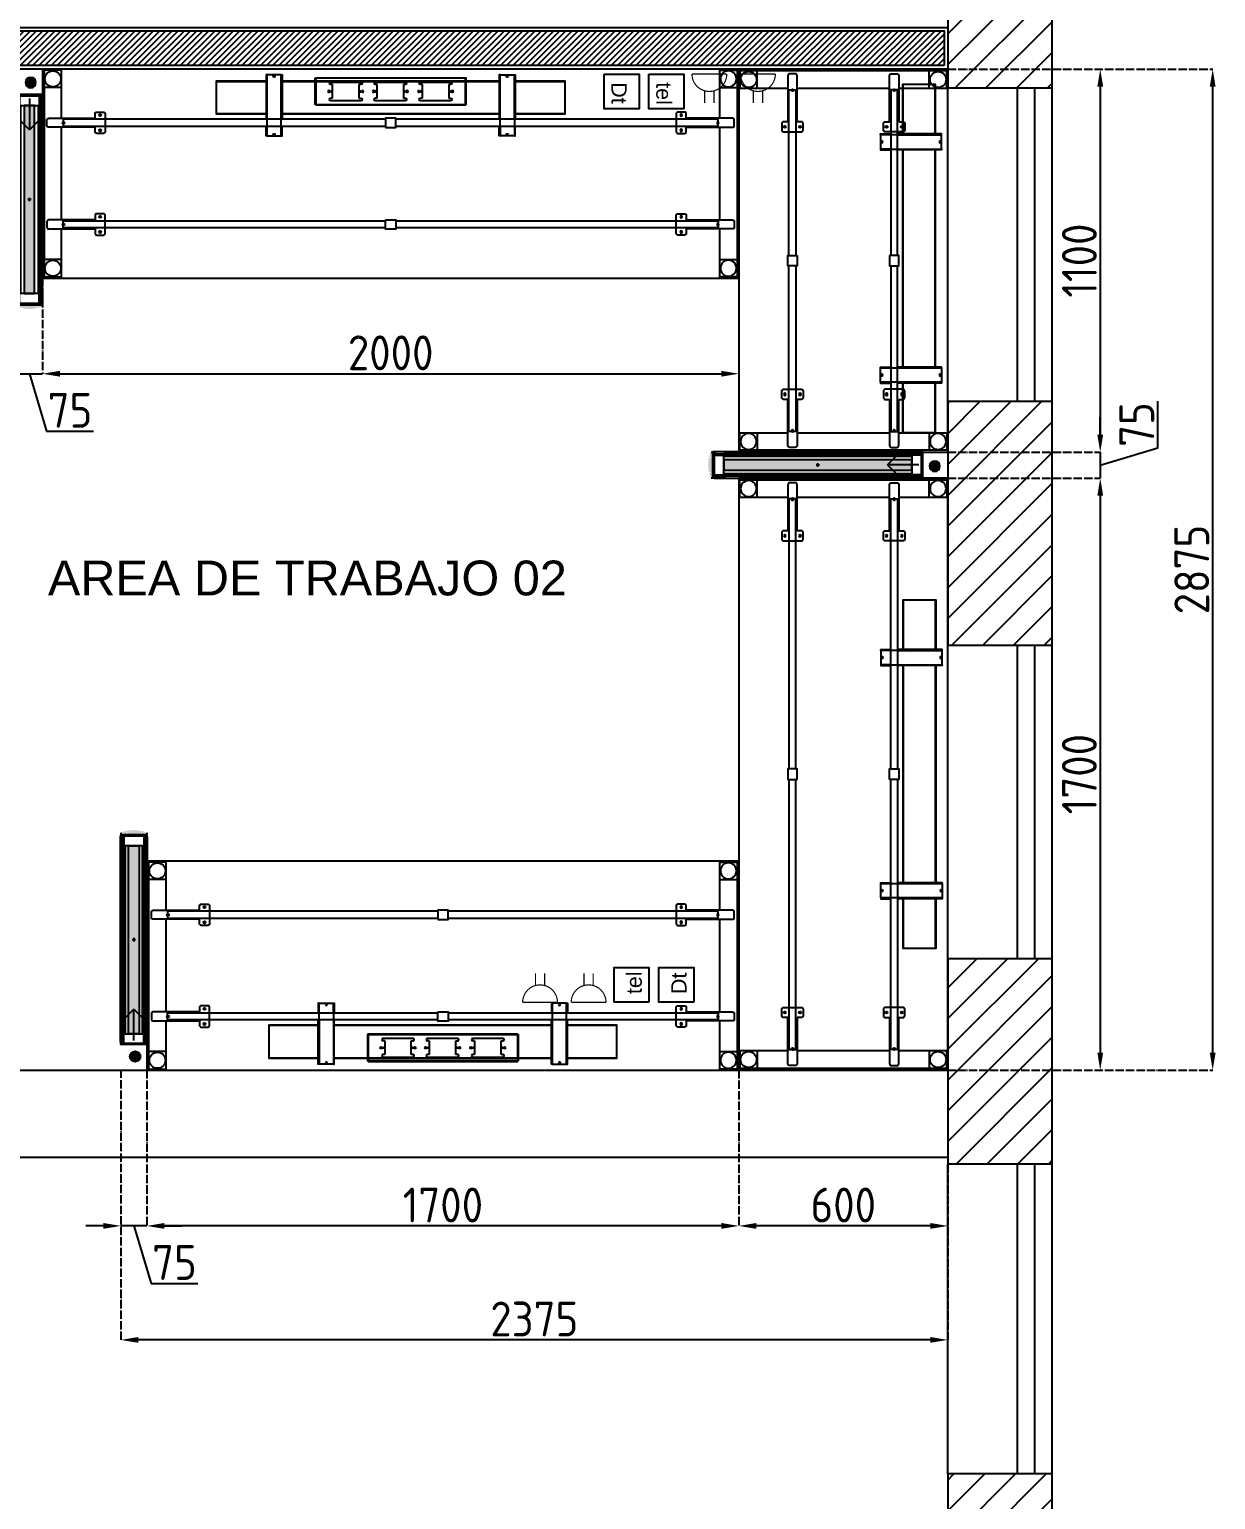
# Model space of a CAD drawing. Header units: millimetres. Extents: x 69942 to 103169, y 109869 to 150283.
# Drawn here: x 99763 to 103169, y 118563 to 122786 of the extents above; entities that cross this region are included whole.
import ezdxf
from ezdxf.enums import TextEntityAlignment as Align

# ---------------------------------------------------------------- set-up
doc = ezdxf.new("R2010")
doc.units = ezdxf.units.MM
doc.header["$MEASUREMENT"] = 0
doc.linetypes.add('ACAD_ISO04W100', pattern=[30, 24, -3, 0, -3])
for name, color, linetype in [('2D', 7, 'Continuous'), ('CONSTRUCCION 2', 10, 'Continuous'), ('COTA', 5, 'Continuous'), ('FMZ-0.4', 5, 'Continuous'), ('FMZ-0.6', 7, 'Continuous'), ('FMZ-TEXTO', 3, 'Continuous'), ('Mobiliario', 7, 'Continuous'), ('OH', 7, 'Continuous'), ('vent', 8, 'Continuous')]:
    doc.layers.add(name, color=color, linetype=linetype)
doc.layers.add('Simbología Enchufes', color=7, linetype='Continuous', true_color=0xda321c)
doc.styles.add('ARIAL', font='arial.ttf')
doc.styles.add('FMZ 100', font='arial.ttf', dxfattribs={"height": 16})
doc.styles.add('VERO', font='isocp2.shx')
doc.dimstyles.new('RCA', dxfattribs={"dimtxt": 100, "dimasz": 50, "dimexe": 0, "dimexo": 0, "dimgap": 10, "dimtad": 2, "dimdec": 0, "dimtxsty": 'VERO', "dimcen": 2.5, "dimclrd": 253, "dimclre": 253, "dimclrt": 1, "dimadec": 0, "dimazin": 0, "dimtfac": 1, "dimtdec": 0, "dimtmove": 0, "dimatfit": 3, "dimfxl": 1, "dimarcsym": 0})
pattern_1 = [(45, (-680707.704, -994088.684), (-44.1941738, 44.1941738), [])]

# ---------------------------------------------------------------- blocks, each defined once
blk = doc.blocks.new('enchufes')
at = {"linetype": 'Continuous', "const_width": 0.5}
for points in [[(26091.11, 536.25), (26091.11, 541.52)], [(26095.11, 536.25), (26095.11, 541.52)]]:
    blk.add_lwpolyline(points, dxfattribs=at)
blk.add_lwpolyline([(26085.61, 529.02), (26100.61, 529.02, 1), (26085.61, 529.02, 1.446218), (26085.61, 529.02, 1.021531)], format="xyb", dxfattribs=at)
blk = doc.blocks.new('CR.17060')
at = {"layer": '2D'}
blk.add_lwpolyline([(-1700, 0), (-1700, -600), (0, -600), (0, 0), (-1700, 0)], dxfattribs=at)
blk = doc.blocks.new('SP.LI.5LTS.060')
at = {"layer": '2D'}
for points in [[(5, 297), (5, -297), (55, -297), (55, -159)], [(55, 159), (55, 297), (5, 297)], [(55, 247), (5, 247)], [(55, -133), (55, 133)], [(55, -247), (5, -247)]]:
    blk.add_lwpolyline(points, dxfattribs=at)
for points in [[(151, 159), (151, 171.5, -0.414214), (156, 176.5), (175, 176.5, -0.414214), (180, 171.5), (180, 120.5, -0.414214), (175, 115.5), (156, 115.5, -0.414214), (151, 120.5), (151, 133)], [(151, 133), (18, 133, -0.414214), (13, 138), (13, 154, -0.414214), (18, 159), (151, 159)], [(151, -159), (151, -171.5, 0.414214), (156, -176.5), (175, -176.5, 0.414214), (180, -171.5), (180, -120.5, 0.414214), (175, -115.5), (156, -115.5, 0.414214), (151, -120.5), (151, -133)], [(151, -133), (18, -133, 0.414214), (13, -138), (13, -154, 0.414214), (18, -159), (151, -159)]]:
    blk.add_lwpolyline(points, format="xyb", dxfattribs=at)
for centre, radius in [((30, 272), 23), ((165.5, 167.8), 3), ((60.5, 146), 3), ((165.5, 124.3), 3), ((165.5, -124.2), 3), ((60.5, -146), 3), ((165.5, -167.8), 3), ((30, -272), 23)]:
    blk.add_circle(centre, radius, dxfattribs=at)
blk = doc.blocks.new('SP.LI.5VCC.170')
at = {"layer": '2D'}
for points in [[(-15, 144), (-791, 144), (-791, 164), (-15, 164)], [(15, 164), (791, 164), (791, 144), (15, 144)]]:
    blk.add_lwpolyline(points, dxfattribs=at)
blk.add_lwpolyline([(-15, 167.5), (15, 167.5), (15, 140.5), (-15, 140.5)], close=True, dxfattribs=at)
blk = doc.blocks.new('CR.11060')
at = {"layer": '2D'}
blk.add_lwpolyline([(-1100, 0), (-1100, -600), (0, -600), (0, 0), (-1100, 0)], dxfattribs=at)
blk = doc.blocks.new('SP.LI.5VCC.110')
at = {"layer": '2D'}
for points in [[(-15, 144), (-491, 144), (-491, 164), (-15, 164)], [(15, 164), (491, 164), (491, 144), (15, 144)]]:
    blk.add_lwpolyline(points, dxfattribs=at)
blk.add_lwpolyline([(-15, 167.5), (15, 167.5), (15, 140.5), (-15, 140.5)], close=True, dxfattribs=at)
blk = doc.blocks.new('CR.20060')
at = {"layer": '2D'}
blk.add_lwpolyline([(-2000, 0), (-2000, -600), (0, -600), (0, 0), (-2000, 0)], dxfattribs=at)
blk = doc.blocks.new('SP.LI.5VCC.200')
at = {"layer": '2D'}
for points in [[(-15, 144), (-941, 144), (-941, 164), (-15, 164)], [(15, 164), (941, 164), (941, 144), (15, 144)]]:
    blk.add_lwpolyline(points, dxfattribs=at)
blk.add_lwpolyline([(-15, 167.5), (15, 167.5), (15, 140.5), (-15, 140.5)], close=True, dxfattribs=at)
blk = doc.blocks.new('AC.LI.CS.100')
at = {"layer": '2D'}
for points in [[(-357.8, -129.2), (-500, -129.2), (-500, -33.8), (-357.8, -33.8)], [(-357.8, -127.9), (-500, -127.9), (-500, -35.1), (-357.8, -35.1)], [(-311.8, -33.8), (311.8, -33.8)], [(-311.8, -35.1), (311.8, -35.1)], [(357.8, -33.8), (500, -33.8), (500, -129.2), (357.8, -129.2)], [(357.8, -35.1), (500, -35.1), (500, -127.9), (357.8, -127.9)], [(311.8, -127.9), (-311.8, -127.9)], [(311.8, -129.2), (-311.8, -129.2)]]:
    blk.add_lwpolyline(points, dxfattribs=at)
for points in [[(-357.8, -143.5), (-355.3, -143.5), (-355.3, -16.5), (-357.8, -16.5)], [(-314.3, -16.5), (-355.3, -16.5), (-355.3, -191.9), (-314.3, -191.9)], [(-311.8, -143.5), (-314.3, -143.5), (-314.3, -16.5), (-311.8, -16.5)], [(311.8, -143.5), (314.3, -143.5), (314.3, -16.5), (311.8, -16.5)], [(314.3, -16.5), (355.3, -16.5), (355.3, -191.9), (314.3, -191.9)], [(357.8, -143.5), (355.3, -143.5), (355.3, -16.5), (357.8, -16.5)], [(-357.8, -164.5), (-355.3, -164.5), (-355.3, -191.9), (-357.8, -191.9)], [(-311.8, -164.5), (-314.3, -164.5), (-314.3, -191.9), (-311.8, -191.9)], [(311.8, -164.5), (314.3, -164.5), (314.3, -191.9), (311.8, -191.9)], [(357.8, -164.5), (355.3, -164.5), (355.3, -191.9), (357.8, -191.9)]]:
    blk.add_lwpolyline(points, close=True, dxfattribs=at)
for centre in [(-334.8, -20.5), (334.8, -20.5), (-334.8, -187.9), (334.8, -187.9)]:
    blk.add_circle(centre, 2.5, dxfattribs=at)
blk = doc.blocks.new('CR.12060')
at = {"layer": '2D'}
blk.add_lwpolyline([(-1200, 0), (-1200, -600), (0, -600), (0, 0), (-1200, 0)], dxfattribs=at)
blk = doc.blocks.new('SP.LI.5VCC.120')
at = {"layer": '2D'}
for points in [[(-15, 144), (-541, 144), (-541, 164), (-15, 164)], [(15, 164), (541, 164), (541, 144), (15, 144)]]:
    blk.add_lwpolyline(points, dxfattribs=at)
blk.add_lwpolyline([(-15, 167.5), (15, 167.5), (15, 140.5), (-15, 140.5)], close=True, dxfattribs=at)
blk = doc.blocks.new('PA.FF.PII.129')
at = {"layer": '2D'}
h = blk.add_hatch(color=3, dxfattribs=at)
h.dxf.hatch_style = 1
h.paths.add_polyline_path([(21.1, 3.6, 1), (51.1, 3.6, 1)])
for p, q in [((-100, 0), (-64.6, 35.4)), ((-10, 0), (-100, 0)), ((-100, 0), (-64.6, -35.4))]:
    blk.add_line(p, q, dxfattribs=at)
at = {"layer": '2D', "color": 3}
blk.add_circle((36.1, 3.6, 0), 15, dxfattribs=at)
blk = doc.blocks.new('PA.FF.EP.6012')
at = {"layer": '2D'}
h = blk.add_hatch(color=3, dxfattribs=at)
h.dxf.hatch_style = 1
h.paths.add_polyline_path([(571, -15), (571, 15), (31, 15), (31, -15)])
for p, q in [((296, 0), (306, 0)), ((301, 5), (301, -5))]:
    blk.add_line(p, q, dxfattribs=at)
for points in [[(0, 37.5), (0, -37.5), (3, -37.5), (3, 37.5)], [(3, 37.5), (599, 37.5), (599, -37.5), (3, -37.5)], [(571, 25), (31, 25), (31, -25), (571, -25)], [(31, 15), (571, 15), (571, -15), (31, -15)], [(602, 37.5), (602, -37.5), (599, -37.5), (599, 37.5)]]:
    blk.add_lwpolyline(points, close=True, dxfattribs=at)
blk = doc.blocks.new('PA.FF.PIT.129')
at = {"layer": '2D'}
h = blk.add_hatch(color=3, dxfattribs=at)
h.dxf.hatch_style = 1
h.paths.add_polyline_path([(-2, 28.9, 0.414214), (-1.5, 28.4), (0, 28.4), (0, 37.2), (-4.5, 37.2, -0.367263), (-2, 34.2)])
h.paths.add_polyline_path([(0, 27.7, -0.414827), (-0.5, 27.1), (-1.5, 27.1, -0.414214), (-3.5, 29.1), (-3.5, 34.2, 0.849048), (-6.4, 34.7, 0.02589), (-9.5, 23.9, 0.480926), (-8.5, 22.7), (-4.4, 22.7), (-3.7, 22.3, -0.493145), (-3.6, 21.5), (-4.3, 20.9, -0.528572), (-5.9, 21.2), (-9.2, 21.2, 0.359871), (-10.2, 20.4, 0.094798), (-10.2, -20.4, 0.359871), (-9.2, -21.2), (-5.9, -21.2, -0.528572), (-4.3, -20.9), (-3.6, -21.5, -0.493145), (-3.7, -22.3), (-4.4, -22.7), (-8.5, -22.7, 0.480926), (-9.5, -23.9, 0.02589), (-6.4, -34.7, 0.849048), (-3.5, -34.3), (-3.5, -29.1, -0.414214), (-1.5, -27.1), (0, -27.1)])
h.paths.add_polyline_path([(0, -27.9, -0.414827), (-0.5, -28.4), (-1.5, -28.4, 0.414214), (-2, -28.9), (-2, -34.3, -0.367263), (-4.5, -37.2), (0, -37.2)])
for p, q in [((-4.5, 37.2), (0, 37.2)), ((-4.5, -37.2), (0, -37.2))]:
    blk.add_line(p, q, dxfattribs=at)
at = {"layer": '2D', "color": 3}
blk.add_line((0, -37.2), (0, 37.2), dxfattribs=at)
blk = doc.blocks.new('PA.FF.LAM.6075')
at = {"layer": '2D'}
for points in [[(-295, 32.5), (-295, 38), (295, 38), (295, 32.5)], [(-295, -38), (-295, -32.5), (295, -32.5), (295, -38)]]:
    blk.add_lwpolyline(points, close=True, dxfattribs=at)
blk = doc.blocks.new('PA.FF.VID.6037')
at = {"layer": '2D', "elevation": 0}
for points in [[(-266, 37.5), (-300, 37.5), (-300, 28.5), (-266, 28.5)], [(-266, 37.5), (266, 37.5), (266, 28.5), (-266, 28.5)], [(300, 28.5), (266, 28.5), (266, 37.5), (300, 37.5)], [(-266, -37.5), (-300, -37.5), (-300, -28.5), (-266, -28.5)], [(266, -28.5), (-266, -28.5), (-266, -37.5), (266, -37.5)], [(300, -28.5), (266, -28.5), (266, -37.5), (300, -37.5)]]:
    blk.add_lwpolyline(points, close=True, dxfattribs=at)
blk = doc.blocks.new('AC.NO.CHT')
at = {"layer": '2D'}
for p, q in [((-215, -25), (215, -25)), ((-215, -26.3), (-215, -25)), ((215, -26.3), (-215, -26.3)), ((215, -25), (215, -26.3)), ((-215, -103), (-215, -101.7)), ((-215, -101.7), (215, -101.7)), ((215, -103), (-215, -103)), ((215, -101.7), (215, -103))]:
    blk.add_line(p, q, dxfattribs=at)
at = {"layer": '2D', "extrusion": (0, 2.66454e-15, -1)}
for p, q in [((-215, -101.7, 0), (-215, -26.3, 0)), ((215, -26.3, 0), (-215, -26.3, 0)), ((-172.2, -37.2), (-85.8, -37.2)), ((-44.2, -37.2), (42.2, -37.2)), ((85.8, -37.2), (172.2, -37.2)), ((215, -101.7, 0), (215, -26.3, 0)), ((-167, -44.5), (-172.2, -44.4)), ((-167, -83.5), (-172.2, -83.6)), ((-167, -83.5), (-167, -44.5)), ((-85.8, -44.4), (-91, -44.5)), ((-91, -44.5), (-91, -83.5)), ((-91, -83.5), (-85.8, -83.6)), ((-39, -44.5), (-44.2, -44.4)), ((-39, -83.5), (-44.2, -83.6)), ((-39, -83.5), (-39, -44.5)), ((42.2, -44.4), (37, -44.5)), ((37, -44.5), (37, -83.5)), ((37, -83.5), (42.2, -83.6)), ((91, -44.5), (85.8, -44.4)), ((91, -83.5), (85.8, -83.6)), ((91, -83.5), (91, -44.5)), ((172.2, -44.4), (167, -44.5)), ((167, -44.5), (167, -83.5)), ((167, -83.5), (172.2, -83.6)), ((-215, -101.7, 0), (215, -101.7, 0)), ((-85.8, -90.7), (-172.2, -90.7)), ((42.2, -90.7), (-44.2, -90.7)), ((172.2, -90.7), (85.8, -90.7))]:
    blk.add_line(p, q, dxfattribs=at)
at = {"layer": '2D', "elevation": 0}
for points in [[(-215, -101.7), (-216.5, -101.7), (-216.5, -26.3), (-215, -26.3)], [(216.5, -101.7), (216.5, -26.3), (215, -26.3), (215, -101.7)]]:
    blk.add_lwpolyline(points, close=True, dxfattribs=at)
at = {"layer": '2D', "extrusion": (0, 2.66454e-15, -1)}
for centre, radius in [((177.5, -64), 2.5), ((171, -64), 1.5), ((87, -64), 1.5), ((80.5, -64), 2.5), ((49.5, -64), 2.5), ((43, -64), 1.5), ((-41, -64), 1.5), ((-47.5, -64), 2.5), ((-80.5, -64), 2.5), ((-87, -64), 1.5), ((-171, -64), 1.5), ((-177.5, -64), 2.5)]:
    blk.add_circle(centre, radius, dxfattribs=at)
at = {"layer": '2D', "extrusion": (0, -2.66454e-15, -1)}
for centre, radius, start, end in [((172.1, -40.9), 3.63, 0.4361, 87.9898), ((44.1, -40.9), 3.63, 0.4361, 87.9898), ((-85.9, -40.9), 3.63, 0.4361, 87.9898), ((172.2, -87.2), 3.57, 0.4395, 88.8655), ((44.2, -87.2), 3.57, 0.4395, 88.8655), ((-85.8, -87.2), 3.57, 0.4395, 88.8655)]:
    blk.add_arc(centre, radius, start, end, dxfattribs=at)
at = {"layer": '2D', "extrusion": (0, 2.66454e-15, -1)}
for centre, radius, start, end in [((172.2, -40.8), 3.57, 271.1345, 359.5605), ((85.8, -40.8), 3.57, 91.1345, 268.8655), ((44.2, -40.8), 3.57, 271.1345, 359.5605), ((-42.2, -40.8), 3.57, 91.1345, 268.8655), ((-85.8, -40.8), 3.57, 271.1345, 359.5605), ((-172.2, -40.8), 3.57, 91.1345, 268.8655), ((85.8, -87.2), 3.57, 91.1345, 268.8655), ((-42.2, -87.2), 3.57, 91.1345, 268.8655), ((-172.2, -87.2), 3.57, 91.1345, 268.8655), ((172.1, -87.1), 3.63, 272.0102, 359.5639), ((44.1, -87.1), 3.63, 272.0102, 359.5639), ((-85.9, -87.1), 3.63, 272.0102, 359.5639)]:
    blk.add_arc(centre, radius, start, end, dxfattribs=at)
blk = doc.blocks.new('A2')
at = {"linetype": 'Continuous'}
for p in [(-3675, 0), (-1600, 0)]:
    blk.add_blockref('AC.NO.CHT', p, dxfattribs=at)
at = {"linetype": 'Continuous', "xscale": -1, "rotation": 180}
blk.add_blockref('AC.NO.CHT', (-1450, -2875), dxfattribs=at)
at = {"layer": 'OH', "xscale": -1}
for name, p in [('CR.20060', (-4675, 0)), ('AC.LI.CS.100', (-3675, 0)), ('SP.LI.5LTS.060', (-2675, -300)), ('SP.LI.5LTS.060', (-600, -300)), ('SP.LI.5VCC.200', (-3675, -600)), ('SP.LI.5LTS.060', (-600, -2575))]:
    blk.add_blockref(name, p, dxfattribs=at)
at = {"layer": 'OH'}
for name, p in [('CR.20060', (-600, 0)), ('SP.LI.5LTS.060', (-4675, -300)), ('SP.LI.5LTS.060', (-2600, -300)), ('AC.LI.CS.100', (-1600, 0)), ('SP.LI.5VCC.200', (-1600, -600)), ('SP.LI.5LTS.060', (-2300, -2575)), ('SP.LI.5VCC.170', (-1450, -2875))]:
    blk.add_blockref(name, p, dxfattribs=at)
for name, p, rotation in [('CR.11060', (0, -1100), 270), ('SP.LI.5LTS.060', (-300, 0), 270), ('SP.LI.5VCC.110', (-600, -550), 270), ('SP.LI.5VCC.200', (-3675, 0), 180), ('CR.12060', (-4075, -1800), 270), ('SP.LI.5LTS.060', (-4375, -600), 270), ('SP.LI.5VCC.120', (-4675, -1200), 270), ('CR.17060', (0, -2875), 269.9999999999999), ('SP.LI.5VCC.170', (0, -2025), 90), ('PA.FF.PIT.129', (-2337.5, -2198), 270), ('PA.FF.LAM.6075', (-2337.5, -2499), 270), ('PA.FF.VID.6037', (-2337.5, -2499), 270), ('PA.FF.EP.6012', (-2337.5, -2199.5), 270), ('CR.17060', (-2300, -2875), 180), ('PA.FF.PII.129', (-2337.5, -2800), 270), ('SP.LI.5LTS.060', (-300, -2875), 90)]:
    blk.add_blockref(name, p, dxfattribs=dict(at, rotation=rotation))
at = {"layer": 'OH', "xscale": -1}
for name, p, rotation in [('PA.FF.PII.129', (-2637.5, -74.7), 270), ('PA.FF.LAM.6075', (-2637.5, -375.7), 270), ('PA.FF.EP.6012', (-2637.5, -675.2), 270), ('PA.FF.VID.6037', (-2637.5, -375.7), 270), ('AC.LI.CS.100', (-1.3, -543.9), 270), ('SP.LI.5VCC.110', (0, -550), 90), ('SP.LI.5VCC.200', (-1600, 0), 180), ('SP.LI.5VCC.120', (-4075, -1200), 90), ('PA.FF.PIT.129', (-2637.5, -676.7), 270), ('SP.LI.5LTS.060', (-300, -1099.5), 270), ('PA.FF.PIT.129', (-675.5, -1137), 180), ('PA.FF.VID.6037', (-374.5, -1137), 180), ('PA.FF.EP.6012', (-674, -1137), 180), ('PA.FF.LAM.6075', (-374.5, -1137), 180), ('PA.FF.PII.129', (-73.5, -1137), 180), ('SP.LI.5LTS.060', (-300, -1175), 90), ('SP.LI.5VCC.170', (-600, -2025), 270), ('AC.LI.CS.100', (0, -2025), 270), ('SP.LI.5LTS.060', (-4375, -1800), 270), ('SP.LI.5VCC.170', (-1450, -2275), 180), ('AC.LI.CS.100', (-1450, -2875), 180)]:
    blk.add_blockref(name, p, dxfattribs=dict(at, rotation=rotation))
blk = doc.blocks.new('*D540')
at = {"layer": 'COTA', "color": 253, "linetype": 'ACAD_ISO04W100', "lineweight": -2, "transparency": 16777216}
for p, q in [((102400.1, 122672), (102838, 122672)), ((102400.1, 121572), (102838, 121572))]:
    blk.add_line(p, q, dxfattribs=at)
at = {"layer": 'COTA', "color": 253, "linetype": 'Continuous', "lineweight": -2, "transparency": 16777216}
blk.add_line((102838, 122622), (102838, 121622), dxfattribs=at)
at = {"layer": 'COTA', "color": 253, "linetype": 'Continuous', "transparency": 16777216}
for points in [[(102829.7, 122622), (102846.3, 122622), (102838, 122672)], [(102829.7, 121622), (102846.3, 121622), (102838, 121572)]]:
    blk.add_solid(points, dxfattribs=at)
at = {"layer": 'Defpoints', "color": 0, "linetype": 'Continuous', "transparency": 16777216}
for p in [(102400.1, 122672), (102400.1, 121572), (102838, 121572)]:
    blk.add_point(p, dxfattribs=at)
at = {"layer": 'COTA', "color": 1, "linetype": 'Continuous', "transparency": 16777216, "insert": (102778, 122122), "char_height": 100, "attachment_point": 5, "rotation": 90, "style": 'VERO'}
blk.add_mtext('1100', dxfattribs=at)
blk = doc.blocks.new('*D541')
at = {"layer": 'COTA', "color": 253, "linetype": 'Continuous', "lineweight": -2, "transparency": 16777216}
for p, q in [((103003, 121584), (103003, 121718.1)), ((102838, 121622), (102838, 121672)), ((102838, 121534.5), (103003, 121584)), ((102838, 121572), (102838, 121497)), ((102838, 121572), (102838, 121497)), ((102838, 121447), (102838, 121397))]:
    blk.add_line(p, q, dxfattribs=at)
at = {"layer": 'COTA', "color": 253, "linetype": 'ACAD_ISO04W100', "lineweight": -2, "transparency": 16777216}
for p, q in [((102400.1, 121572), (102838, 121572)), ((102400.1, 121497), (102838, 121497))]:
    blk.add_line(p, q, dxfattribs=at)
at = {"layer": 'COTA', "color": 253, "linetype": 'Continuous', "transparency": 16777216}
for points in [[(102829.7, 121622), (102846.3, 121622), (102838, 121572)], [(102829.7, 121447), (102846.3, 121447), (102838, 121497)]]:
    blk.add_solid(points, dxfattribs=at)
at = {"layer": 'Defpoints', "color": 0, "linetype": 'Continuous', "transparency": 16777216}
for p in [(102400.1, 121572), (102400.1, 121497), (102838, 121497)]:
    blk.add_point(p, dxfattribs=at)
at = {"layer": 'COTA', "color": 1, "linetype": 'Continuous', "transparency": 16777216, "insert": (102943, 121651.1), "char_height": 100, "attachment_point": 5, "rotation": 90, "style": 'VERO'}
blk.add_mtext('75', dxfattribs=at)
blk = doc.blocks.new('*D542')
at = {"layer": 'COTA', "color": 253, "linetype": 'ACAD_ISO04W100', "lineweight": -2, "transparency": 16777216}
for p, q in [((102400.1, 121497), (102838, 121497)), ((102400.1, 119797), (102838, 119797))]:
    blk.add_line(p, q, dxfattribs=at)
at = {"layer": 'COTA', "color": 253, "linetype": 'Continuous', "lineweight": -2, "transparency": 16777216}
blk.add_line((102838, 121447), (102838, 119847), dxfattribs=at)
at = {"layer": 'COTA', "color": 253, "linetype": 'Continuous', "transparency": 16777216}
for points in [[(102829.7, 121447), (102846.3, 121447), (102838, 121497)], [(102829.7, 119847), (102846.3, 119847), (102838, 119797)]]:
    blk.add_solid(points, dxfattribs=at)
at = {"layer": 'Defpoints', "color": 0, "linetype": 'Continuous', "transparency": 16777216}
for p in [(102400.1, 121497), (102400.1, 119797), (102838, 119797)]:
    blk.add_point(p, dxfattribs=at)
at = {"layer": 'COTA', "color": 1, "linetype": 'Continuous', "transparency": 16777216, "insert": (102778, 120647), "char_height": 100, "attachment_point": 5, "rotation": 90, "style": 'VERO'}
blk.add_mtext('1700', dxfattribs=at)
blk = doc.blocks.new('*D543')
at = {"layer": 'COTA', "color": 253, "linetype": 'ACAD_ISO04W100', "lineweight": -2, "transparency": 16777216}
for p, q in [((102400.1, 122672), (103160.9, 122672)), ((102400.1, 119797), (103160.9, 119797))]:
    blk.add_line(p, q, dxfattribs=at)
at = {"layer": 'COTA', "color": 253, "linetype": 'Continuous', "lineweight": -2, "transparency": 16777216}
blk.add_line((103160.9, 119847), (103160.9, 122622), dxfattribs=at)
at = {"layer": 'COTA', "color": 253, "linetype": 'Continuous', "transparency": 16777216}
for points in [[(103152.6, 122622), (103169.3, 122622), (103160.9, 122672)], [(103152.6, 119847), (103169.3, 119847), (103160.9, 119797)]]:
    blk.add_solid(points, dxfattribs=at)
at = {"layer": 'Defpoints', "color": 0, "linetype": 'Continuous', "transparency": 16777216}
for p in [(102400.1, 122672), (103160.9, 122672), (102400.1, 119797)]:
    blk.add_point(p, dxfattribs=at)
at = {"layer": 'COTA', "color": 1, "linetype": 'Continuous', "transparency": 16777216, "insert": (103100.9, 121234.5), "char_height": 100, "attachment_point": 5, "rotation": 90, "style": 'VERO'}
blk.add_mtext('2875', dxfattribs=at)
blk = doc.blocks.new('*D544')
at = {"layer": 'COTA', "color": 253, "linetype": 'ACAD_ISO04W100', "lineweight": -2, "transparency": 16777216}
for p, q in [((101800.1, 119797), (101800.1, 119349.3)), ((102400.1, 119797), (102400.1, 119349.3))]:
    blk.add_line(p, q, dxfattribs=at)
at = {"layer": 'COTA', "color": 253, "linetype": 'Continuous', "lineweight": -2, "transparency": 16777216}
blk.add_line((102350.1, 119349.3), (101850.1, 119349.3), dxfattribs=at)
at = {"layer": 'COTA', "color": 253, "linetype": 'Continuous', "transparency": 16777216}
for points in [[(101850.1, 119357.7), (101850.1, 119341), (101800.1, 119349.3)], [(102350.1, 119357.7), (102350.1, 119341), (102400.1, 119349.3)]]:
    blk.add_solid(points, dxfattribs=at)
at = {"layer": 'Defpoints', "color": 0, "linetype": 'Continuous', "transparency": 16777216}
for p in [(101800.1, 119797), (102400.1, 119797), (101800.1, 119349.3)]:
    blk.add_point(p, dxfattribs=at)
at = {"layer": 'COTA', "color": 1, "linetype": 'Continuous', "transparency": 16777216, "insert": (102100.1, 119409.3), "char_height": 100, "attachment_point": 5, "style": 'VERO'}
blk.add_mtext('600', dxfattribs=at)
blk = doc.blocks.new('*D545')
at = {"layer": 'COTA', "color": 253, "linetype": 'ACAD_ISO04W100', "lineweight": -2, "transparency": 16777216}
for p, q in [((100100.1, 119797), (100100.1, 119349.3)), ((101800.1, 119797), (101800.1, 119349.3))]:
    blk.add_line(p, q, dxfattribs=at)
at = {"layer": 'COTA', "color": 253, "linetype": 'Continuous', "lineweight": -2, "transparency": 16777216}
blk.add_line((101750.1, 119349.3), (100150.1, 119349.3), dxfattribs=at)
at = {"layer": 'COTA', "color": 253, "linetype": 'Continuous', "transparency": 16777216}
for points in [[(100150.1, 119357.7), (100150.1, 119341), (100100.1, 119349.3)], [(101750.1, 119357.7), (101750.1, 119341), (101800.1, 119349.3)]]:
    blk.add_solid(points, dxfattribs=at)
at = {"layer": 'Defpoints', "color": 0, "linetype": 'Continuous', "transparency": 16777216}
for p in [(100100.1, 119797), (101800.1, 119797), (100100.1, 119349.3)]:
    blk.add_point(p, dxfattribs=at)
at = {"layer": 'COTA', "color": 1, "linetype": 'Continuous', "transparency": 16777216, "insert": (100950.1, 119409.3), "char_height": 100, "attachment_point": 5, "style": 'VERO'}
blk.add_mtext('1700', dxfattribs=at)
blk = doc.blocks.new('*D546')
at = {"layer": 'COTA', "color": 253, "linetype": 'ACAD_ISO04W100', "lineweight": -2, "transparency": 16777216}
for p, q in [((100025.1, 119798.5), (100025.1, 119349.3)), ((100100.1, 119797), (100100.1, 119349.3))]:
    blk.add_line(p, q, dxfattribs=at)
at = {"layer": 'COTA', "color": 253, "linetype": 'Continuous', "lineweight": -2, "transparency": 16777216}
for p, q in [((99975.1, 119349.3), (99925.1, 119349.3)), ((100100.1, 119349.3), (100025.1, 119349.3)), ((100100.1, 119349.3), (100025.1, 119349.3)), ((100062.6, 119349.3), (100112.1, 119184.3)), ((100150.1, 119349.3), (100200.1, 119349.3)), ((100112.1, 119184.3), (100246.2, 119184.3))]:
    blk.add_line(p, q, dxfattribs=at)
at = {"layer": 'COTA', "color": 253, "linetype": 'Continuous', "transparency": 16777216}
for points in [[(99975.1, 119357.7), (99975.1, 119341), (100025.1, 119349.3)], [(100150.1, 119357.7), (100150.1, 119341), (100100.1, 119349.3)]]:
    blk.add_solid(points, dxfattribs=at)
at = {"layer": 'Defpoints', "color": 0, "linetype": 'Continuous', "transparency": 16777216}
for p in [(100025.1, 119798.5), (100100.1, 119797), (100025.1, 119349.3)]:
    blk.add_point(p, dxfattribs=at)
at = {"layer": 'COTA', "color": 1, "linetype": 'Continuous', "transparency": 16777216, "insert": (100179.2, 119244.3), "char_height": 100, "attachment_point": 5, "style": 'VERO'}
blk.add_mtext('75', dxfattribs=at)
blk = doc.blocks.new('*D547')
at = {"layer": 'COTA', "color": 253, "linetype": 'ACAD_ISO04W100', "lineweight": -2, "transparency": 16777216}
for p, q in [((100025.1, 119798.5), (100025.1, 119021.9)), ((102400.1, 119797), (102400.1, 119021.9))]:
    blk.add_line(p, q, dxfattribs=at)
at = {"layer": 'COTA', "color": 253, "linetype": 'Continuous', "lineweight": -2, "transparency": 16777216}
blk.add_line((102350.1, 119021.9), (100075.1, 119021.9), dxfattribs=at)
at = {"layer": 'COTA', "color": 253, "linetype": 'Continuous', "transparency": 16777216}
for points in [[(100075.1, 119030.2), (100075.1, 119013.6), (100025.1, 119021.9)], [(102350.1, 119030.2), (102350.1, 119013.6), (102400.1, 119021.9)]]:
    blk.add_solid(points, dxfattribs=at)
at = {"layer": 'Defpoints', "color": 0, "linetype": 'Continuous', "transparency": 16777216}
for p in [(100025.1, 119798.5), (102400.1, 119797), (100025.1, 119021.9)]:
    blk.add_point(p, dxfattribs=at)
at = {"layer": 'COTA', "color": 1, "linetype": 'Continuous', "transparency": 16777216, "insert": (101212.6, 119081.9), "char_height": 100, "attachment_point": 5, "style": 'VERO'}
blk.add_mtext('2375', dxfattribs=at)
blk = doc.blocks.new('*D553')
at = {"layer": 'COTA', "color": 253, "linetype": 'ACAD_ISO04W100', "lineweight": -2, "transparency": 16777216}
for p, q in [((99725.1, 122072), (99725.1, 121797.1)), ((99800.1, 122072), (99800.1, 121797.1))]:
    blk.add_line(p, q, dxfattribs=at)
at = {"layer": 'COTA', "color": 253, "linetype": 'Continuous', "lineweight": -2, "transparency": 16777216}
for p, q in [((99675.1, 121797.1), (99625.1, 121797.1)), ((99725.1, 121797.1), (99800.1, 121797.1)), ((99725.1, 121797.1), (99800.1, 121797.1)), ((99762.6, 121797.1), (99812.1, 121632.1)), ((99850.1, 121797.1), (99900.1, 121797.1)), ((99812.1, 121632.1), (99946.2, 121632.1))]:
    blk.add_line(p, q, dxfattribs=at)
at = {"layer": 'COTA', "color": 253, "linetype": 'Continuous', "transparency": 16777216}
for points in [[(99675.1, 121805.4), (99675.1, 121788.7), (99725.1, 121797.1)], [(99850.1, 121805.4), (99850.1, 121788.7), (99800.1, 121797.1)]]:
    blk.add_solid(points, dxfattribs=at)
at = {"layer": 'Defpoints', "color": 0, "linetype": 'Continuous', "transparency": 16777216}
for p in [(99725.1, 122072), (99800.1, 122072), (99800.1, 121797.1)]:
    blk.add_point(p, dxfattribs=at)
at = {"layer": 'COTA', "color": 1, "linetype": 'Continuous', "transparency": 16777216, "insert": (99879.2, 121692.1), "char_height": 100, "attachment_point": 5, "style": 'VERO'}
blk.add_mtext('75', dxfattribs=at)
blk = doc.blocks.new('*D554')
at = {"layer": 'COTA', "color": 253, "linetype": 'ACAD_ISO04W100', "lineweight": -2, "transparency": 16777216}
for p, q in [((99800.1, 122072), (99800.1, 121797.1)), ((101800.1, 122072), (101800.1, 121797.1))]:
    blk.add_line(p, q, dxfattribs=at)
at = {"layer": 'COTA', "color": 253, "linetype": 'Continuous', "lineweight": -2, "transparency": 16777216}
blk.add_line((99850.1, 121797.1), (101750.1, 121797.1), dxfattribs=at)
at = {"layer": 'COTA', "color": 253, "linetype": 'Continuous', "transparency": 16777216}
for points in [[(99850.1, 121805.4), (99850.1, 121788.7), (99800.1, 121797.1)], [(101750.1, 121805.4), (101750.1, 121788.7), (101800.1, 121797.1)]]:
    blk.add_solid(points, dxfattribs=at)
at = {"layer": 'Defpoints', "color": 0, "linetype": 'Continuous', "transparency": 16777216}
for p in [(99800.1, 122072), (101800.1, 122072), (101800.1, 121797.1)]:
    blk.add_point(p, dxfattribs=at)
at = {"layer": 'COTA', "color": 1, "linetype": 'Continuous', "transparency": 16777216, "insert": (100800.1, 121857.1), "char_height": 100, "attachment_point": 5, "style": 'VERO'}
blk.add_mtext('2000', dxfattribs=at)

msp = doc.modelspace()

# ---------------------------------------------------------------- hatches: boundary and pattern name
at = {"layer": 'CONSTRUCCION 2', "true_color": 0xff0a0a}
h = msp.add_hatch(dxfattribs=at)
h.set_pattern_fill('ANSI31', color=1, scale=100)
h.paths.add_polyline_path([(97715.1, 124006.9), (97165.1, 124006.9), (97165.1, 123949.1), (97615.1, 123949.1), (97615.1, 120826.9), (97165.1, 120826.9), (97165.1, 120776.9), (97715.1, 120776.9)])
h.paths.add_polyline_path([(102390.1, 122782), (97725.1, 122782), (97725.1, 122682), (102390.1, 122682)])
at = {"layer": 'Mobiliario', "linetype": 'Continuous'}
h = msp.add_hatch(dxfattribs=at)
h.set_pattern_fill('ANSI31', color=8, scale=500)
h.set_pattern_definition(pattern_1)
h.paths.add_polyline_path([(84950.1, 130816.9), (84350.1, 130816.9), (84350.1, 130516.9), (84950.1, 130516.9)])
h.paths.add_polyline_path([(86450.1, 130816.9), (85850.1, 130816.9), (85850.1, 130516.9), (86450.1, 130516.9)])
h.paths.add_polyline_path([(87950.1, 130816.9), (87350.1, 130816.9), (87350.1, 130516.9), (87950.1, 130516.9)])
h.paths.add_polyline_path([(89450.1, 130816.9), (88850.1, 130816.9), (88850.1, 130516.9), (89450.1, 130516.9)])
h.paths.add_polyline_path([(90950.1, 130816.9), (90350.1, 130816.9), (90350.1, 130516.9), (90950.1, 130516.9)])
h.paths.add_polyline_path([(92450.1, 130816.9), (91850.1, 130816.9), (91850.1, 130516.9), (92450.1, 130516.9)])
h.paths.add_polyline_path([(93950.1, 130816.9), (93350.1, 130816.9), (93350.1, 130516.9), (93950.1, 130516.9)])
h.paths.add_polyline_path([(95450.1, 130816.9), (94850.1, 130816.9), (94850.1, 130516.9), (95450.1, 130516.9)])
h.paths.add_polyline_path([(96950.1, 130816.9), (96350.1, 130816.9), (96350.1, 130516.9), (96950.1, 130516.9)])
h.paths.add_polyline_path([(98450.1, 130816.9), (97850.1, 130816.9), (97850.1, 130516.9), (98450.1, 130516.9)])
h.paths.add_polyline_path([(99950.1, 130816.9), (99350.1, 130816.9), (99350.1, 130516.9), (99950.1, 130516.9)])
h.paths.add_polyline_path([(102700.1, 130816.9), (100850.1, 130816.9), (100850.1, 130516.9), (102400.1, 130516.9), (102400.1, 129016.9), (102700.1, 129016.9)])
h.paths.add_polyline_path([(102700.1, 128116.9), (102400.1, 128116.9), (102400.1, 127416.9), (102700.1, 127416.9)])
h.paths.add_polyline_path([(102700.1, 126516.9), (102400.1, 126516.9), (102400.1, 125816.9), (102700.1, 125816.9)])
h.paths.add_polyline_path([(102700.1, 124916.9), (102400.1, 124916.9), (102400.1, 124216.9), (102700.1, 124216.9)])
h.paths.add_polyline_path([(102700.1, 123316.9), (102400.1, 123316.9), (102400.1, 122616.9), (102700.1, 122616.9)])
h.paths.add_polyline_path([(102700.1, 121716.9), (102400.1, 121716.9), (102400.1, 121016.9), (102700.1, 121016.9)])
h.paths.add_polyline_path([(102700.1, 120116.9), (102400.1, 120116.9), (102400.1, 119526.9), (102700.1, 119526.9)])
h.paths.add_polyline_path([(102700.1, 118636.9), (102400.1, 118636.9), (102400.1, 117976.9), (102700.1, 117976.9)])
h.paths.add_polyline_path([(102700.1, 117086.9), (102400.1, 117086.9), (102400.1, 116426.9), (102700.1, 116426.9)])
h = msp.add_hatch(dxfattribs=at)
h.set_pattern_fill('ANSI31', color=8, scale=500)
h.set_pattern_definition(pattern_1)
h.paths.add_polyline_path([(84950.1, 130816.9), (84350.1, 130816.9), (84350.1, 130516.9), (84950.1, 130516.9)])
h.paths.add_polyline_path([(86450.1, 130816.9), (85850.1, 130816.9), (85850.1, 130516.9), (86450.1, 130516.9)])
h.paths.add_polyline_path([(87950.1, 130816.9), (87350.1, 130816.9), (87350.1, 130516.9), (87950.1, 130516.9)])
h.paths.add_polyline_path([(89450.1, 130816.9), (88850.1, 130816.9), (88850.1, 130516.9), (89450.1, 130516.9)])
h.paths.add_polyline_path([(90950.1, 130816.9), (90350.1, 130816.9), (90350.1, 130516.9), (90950.1, 130516.9)])
h.paths.add_polyline_path([(92450.1, 130816.9), (91850.1, 130816.9), (91850.1, 130516.9), (92450.1, 130516.9)])
h.paths.add_polyline_path([(93950.1, 130816.9), (93350.1, 130816.9), (93350.1, 130516.9), (93950.1, 130516.9)])
h.paths.add_polyline_path([(95450.1, 130816.9), (94850.1, 130816.9), (94850.1, 130516.9), (95450.1, 130516.9)])
h.paths.add_polyline_path([(96950.1, 130816.9), (96350.1, 130816.9), (96350.1, 130516.9), (96950.1, 130516.9)])
h.paths.add_polyline_path([(98450.1, 130816.9), (97850.1, 130816.9), (97850.1, 130516.9), (98450.1, 130516.9)])
h.paths.add_polyline_path([(99950.1, 130816.9), (99350.1, 130816.9), (99350.1, 130516.9), (99950.1, 130516.9)])
h.paths.add_polyline_path([(102700.1, 130816.9), (100850.1, 130816.9), (100850.1, 130516.9), (102400.1, 130516.9), (102400.1, 129016.9), (102700.1, 129016.9)])
h.paths.add_polyline_path([(102700.1, 128116.9), (102400.1, 128116.9), (102400.1, 127416.9), (102700.1, 127416.9)])
h.paths.add_polyline_path([(102700.1, 126516.9), (102400.1, 126516.9), (102400.1, 125816.9), (102700.1, 125816.9)])
h.paths.add_polyline_path([(102700.1, 124916.9), (102400.1, 124916.9), (102400.1, 124216.9), (102700.1, 124216.9)])
h.paths.add_polyline_path([(102700.1, 123316.9), (102400.1, 123316.9), (102400.1, 122616.9), (102700.1, 122616.9)])
h.paths.add_polyline_path([(102700.1, 121716.9), (102400.1, 121716.9), (102400.1, 121016.9), (102700.1, 121016.9)])
h.paths.add_polyline_path([(102700.1, 120116.9), (102400.1, 120116.9), (102400.1, 119526.9), (102700.1, 119526.9)])
h.paths.add_polyline_path([(102700.1, 118636.9), (102400.1, 118636.9), (102400.1, 117976.9), (102700.1, 117976.9)])
h.paths.add_polyline_path([(102700.1, 117086.9), (102400.1, 117086.9), (102400.1, 116426.9), (102700.1, 116426.9)])

# ---------------------------------------------------------------- linework, layer by layer
at = {"layer": 'CONSTRUCCION 2', "color": 1, "true_color": 0xff0a0a}
for points in [[(102400.1, 122672), (97715.1, 122672), (97715.1, 122792), (102400.1, 122792)], [(102390.1, 122682), (97725.1, 122682), (97725.1, 122782), (102390.1, 122782)]]:
    msp.add_lwpolyline(points, close=True, dxfattribs=at)
at = {"layer": 'FMZ-0.4'}
for p, q in [((99120.1, 119797), (102400.1, 119797)), ((99120.1, 119797), (102400.1, 119797)), ((99120.1, 119547), (102400.1, 119547)), ((99120.1, 119547), (102400.1, 119547))]:
    msp.add_line(p, q, dxfattribs=at)
at = {"layer": 'FMZ-0.6'}
for p, q in [((102400.1, 123316.9), (102400.1, 122616.9)), ((102400.1, 123316.9), (102400.1, 122616.9)), ((102700.1, 122616.9), (102700.1, 123316.9)), ((102700.1, 122616.9), (102700.1, 123316.9)), ((102700.1, 122616.9), (102400.1, 122616.9)), ((102700.1, 122616.9), (102400.1, 122616.9)), ((102700.1, 121716.9), (102400.1, 121716.9)), ((102400.1, 121716.9), (102400.1, 121016.9)), ((102700.1, 121716.9), (102400.1, 121716.9)), ((102400.1, 121716.9), (102400.1, 121016.9)), ((102700.1, 121016.9), (102700.1, 121716.9)), ((102700.1, 121016.9), (102700.1, 121716.9)), ((102700.1, 121016.9), (102400.1, 121016.9)), ((102700.1, 121016.9), (102400.1, 121016.9)), ((102700.1, 120116.9), (102400.1, 120116.9)), ((102400.1, 120116.9), (102400.1, 119526.9)), ((102700.1, 120116.9), (102400.1, 120116.9)), ((102400.1, 120116.9), (102400.1, 119526.9)), ((102700.1, 119526.9), (102700.1, 120116.9)), ((102700.1, 119526.9), (102700.1, 120116.9)), ((102700.1, 119526.9), (102400.1, 119526.9)), ((102700.1, 119526.9), (102400.1, 119526.9)), ((102400.1, 118636.9), (102400.1, 117976.9)), ((102700.1, 118636.9), (102400.1, 118636.9)), ((102400.1, 118636.9), (102400.1, 117976.9)), ((102700.1, 118636.9), (102400.1, 118636.9)), ((102700.1, 117976.9), (102700.1, 118636.9)), ((102700.1, 117976.9), (102700.1, 118636.9))]:
    msp.add_line(p, q, dxfattribs=at)
at = {"layer": 'Simbología Enchufes'}
for points in [[(101413.4, 122657.9), (101513.4, 122657.9), (101513.4, 122557.9), (101413.4, 122557.9)], [(101542, 122657.9), (101642, 122657.9), (101642, 122557.9), (101542, 122557.9)], [(101542, 119991.7), (101442, 119991.7), (101442, 120091.7), (101542, 120091.7)], [(101670.7, 119991.7), (101570.7, 119991.7), (101570.7, 120091.7), (101670.7, 120091.7)]]:
    msp.add_lwpolyline(points, close=True, dxfattribs=at)
at = {"layer": 'vent'}
for p, q in [((102400.1, 121716.9), (102400.1, 122616.9)), ((102400.1, 121716.9), (102400.1, 122616.9)), ((102600.1, 121716.9), (102600.1, 122616.9)), ((102600.1, 121716.9), (102600.1, 122616.9)), ((102650.1, 121716.9), (102650.1, 122616.9)), ((102650.1, 121716.9), (102650.1, 122616.9)), ((102700.1, 121716.9), (102700.1, 122616.9)), ((102700.1, 121716.9), (102700.1, 122616.9)), ((102400.1, 120116.9), (102400.1, 121016.9)), ((102400.1, 120116.9), (102400.1, 121016.9)), ((102600.1, 120116.9), (102600.1, 121016.9)), ((102600.1, 120116.9), (102600.1, 121016.9)), ((102650.1, 120116.9), (102650.1, 121016.9)), ((102650.1, 120116.9), (102650.1, 121016.9)), ((102700.1, 120116.9), (102700.1, 121016.9)), ((102700.1, 120116.9), (102700.1, 121016.9)), ((102400.1, 118636.9), (102400.1, 119526.9)), ((102400.1, 118636.9), (102400.1, 119526.9)), ((102600.1, 118636.9), (102600.1, 119526.9)), ((102600.1, 118636.9), (102600.1, 119526.9)), ((102650.1, 118636.9), (102650.1, 119526.9)), ((102650.1, 118636.9), (102650.1, 119526.9)), ((102700.1, 118636.9), (102700.1, 119526.9)), ((102700.1, 118636.9), (102700.1, 119526.9)), ((102400.1, 118636.9), (102400.1, 119416.9)), ((102400.1, 118636.9), (102400.1, 119416.9)), ((102600.1, 118636.9), (102600.1, 119416.9)), ((102600.1, 118636.9), (102600.1, 119416.9)), ((102650.1, 118636.9), (102650.1, 119416.9)), ((102650.1, 118636.9), (102650.1, 119416.9)), ((102700.1, 118636.9), (102700.1, 119416.9)), ((102700.1, 118636.9), (102700.1, 119416.9))]:
    msp.add_line(p, q, dxfattribs=at)

# ---------------------------------------------------------------- block references
at = {"layer": 'OH'}
msp.add_blockref('A2', (102400.1, 122672), dxfattribs=at)
at = {"layer": 'Simbología Enchufes', "linetype": 'Continuous', "xscale": 6.666666666685311, "yscale": 6.666666666685311, "zscale": 6.666666666685311, "rotation": 180}
for p in [(275669.5, 126184.7), (275809, 126184.7)]:
    msp.add_blockref('enchufes', p, dxfattribs=at)
at = {"layer": 'Simbología Enchufes', "linetype": 'Continuous', "xscale": 6.666666666685311, "yscale": 6.666666666685311, "zscale": 6.666666666685311}
for p in [(-72724.9, 116464.8), (-72585.5, 116464.8)]:
    msp.add_blockref('enchufes', p, dxfattribs=at)

# ---------------------------------------------------------------- texts
at = {"layer": 'FMZ-TEXTO', "color": 3, "linetype": 'Continuous', "style": 'FMZ 100'}
msp.add_text('AREA DE TRABAJO 02', height=100, dxfattribs=at).set_placement((100560.9, 121160.4), align=Align.CENTER)
at = {"layer": 'Simbología Enchufes', "char_height": 44, "attachment_point": 1, "style": 'ARIAL'}
for s, insert, rotation in [('Dt', (101478.2, 122634.3), 270), ('tel', (101606.8, 122634.3), 270), ('tel', (101477.2, 120015.3), 90), ('Dt', (101605.9, 120015.3), 90)]:
    msp.add_mtext_dynamic_manual_height_columns(s, width=13.2, gutter_width=40, heights=[0], dxfattribs=dict(at, insert=insert, rotation=rotation))

# ---------------------------------------------------------------- dimensions: what is measured, and where the dimension line sits
at = {"layer": 'COTA', "linetype": 'Continuous'}
for base, p1, p2, override, picture, middle in [((102838, 121572), (102400.1, 122672), (102400.1, 121572), {"dimtad": 1, "dimtmove": 1}, '*D540', (102778, 122122)), ((103160.9, 122672), (102400.1, 119797), (102400.1, 122672), {"dimtad": 1, "dimtmove": 1}, '*D543', (103100.9, 121234.5)), ((102838, 121497), (102400.1, 121572), (102400.1, 121497), {"dimtmove": 1}, '*D541', (102943, 121594)), ((102838, 119797), (102400.1, 121497), (102400.1, 119797), {"dimtad": 1, "dimtmove": 1}, '*D542', (102778, 120647))]:
    dim = msp.add_linear_dim(base=base, p1=p1, p2=p2, angle=90, dimstyle='RCA', override=override, dxfattribs=at)
    dim.commit()
    dim.dimension.update_dxf_attribs({"geometry": picture, "text_midpoint": middle})
for base, p1, p2, override, picture, middle in [((99800.1, 121797.1), (99725.1, 122072), (99800.1, 122072), {"dimtmove": 1}, '*D553', (99822.1, 121692.1)), ((101800.1, 121797.1), (99800.1, 122072), (101800.1, 122072), {"dimtad": 1, "dimtmove": 1}, '*D554', (100800.1, 121857.1)), ((100025.1, 119349.3), (100100.1, 119797), (100025.1, 119798.5), {"dimtmove": 1}, '*D546', (100122.1, 119244.3)), ((100025.1, 119021.9), (102400.1, 119797), (100025.1, 119798.5), {"dimtad": 1, "dimtmove": 1}, '*D547', (101212.6, 119081.9)), ((100100.1, 119349.3), (101800.1, 119797), (100100.1, 119797), {"dimtad": 1, "dimtmove": 1}, '*D545', (100950.1, 119409.3)), ((101800.1, 119349.3), (102400.1, 119797), (101800.1, 119797), {"dimtad": 1, "dimtmove": 1}, '*D544', (102100.1, 119409.3))]:
    dim = msp.add_linear_dim(base=base, p1=p1, p2=p2, dimstyle='RCA', override=override, dxfattribs=at)
    dim.commit()
    dim.dimension.update_dxf_attribs({"geometry": picture, "text_midpoint": middle})

doc.saveas('drawing.dxf')
